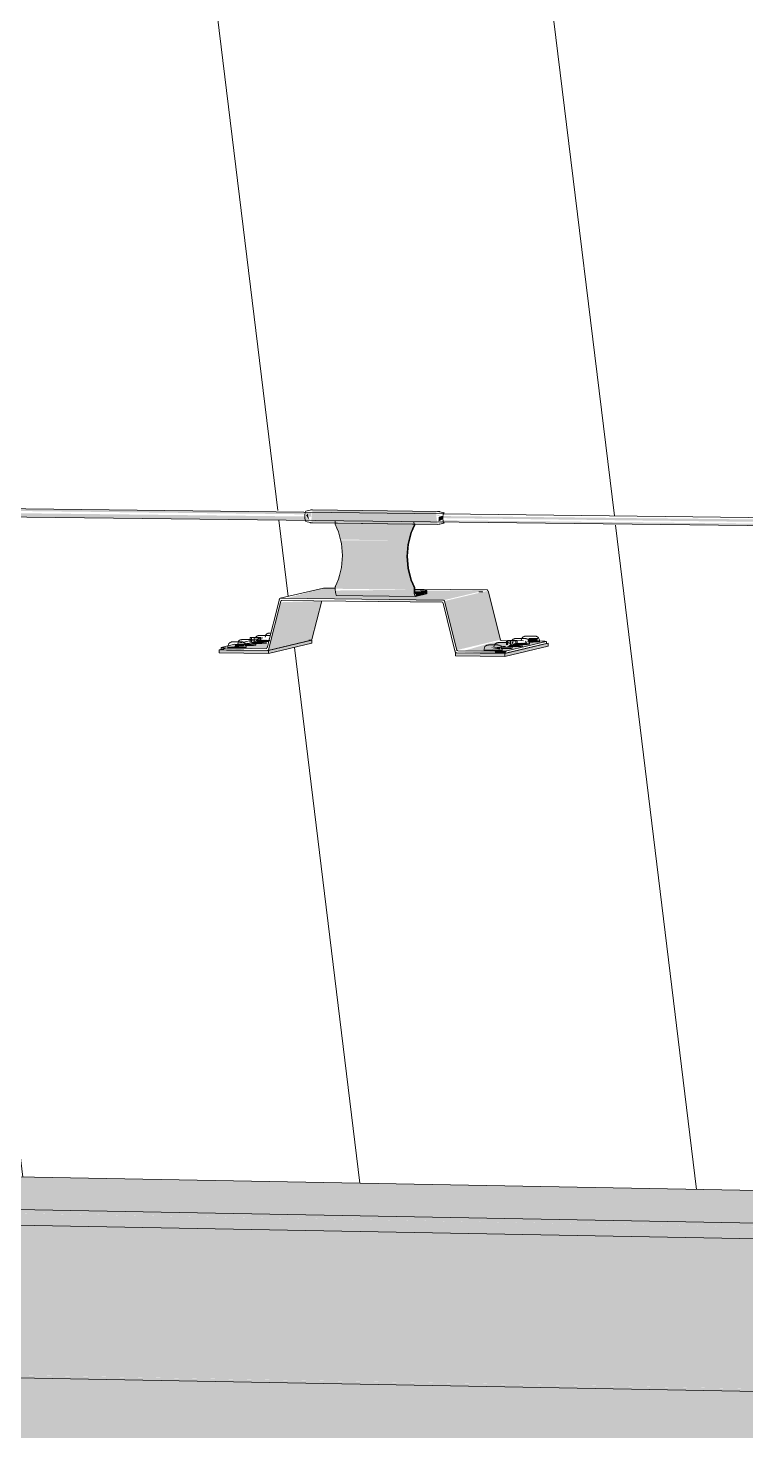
# Model space of a CAD drawing. Header units: millimetres. Extents: x -2361666 to -2009843, y -375 to 29863.
# Drawn here: x -2150708 to -2149997, y 9804 to 11195 of the extents above; entities that cross this region are included whole.
import ezdxf

# ---------------------------------------------------------------- set-up
doc = ezdxf.new("R2010")
doc.units = ezdxf.units.MM
for name, color, linetype, lineweight in [('A-GENM', 13, 'Continuous', 5), ('A-ROOF', 132, 'Continuous', 5), ('A-ROOF-PATT', 132, 'Continuous', 5), ('Q-SPCQ', 91, 'Continuous', 5)]:
    doc.layers.add(name, color=color, linetype=linetype, lineweight=lineweight)

# ---------------------------------------------------------------- blocks, each defined once
blk = doc.blocks.new('Static Line_Sayfa_Metal Deck_Pan Mount - Up to 15 _ pitch - Max 2 Users-1848369-SOUTH EAST - PART A')
at = {"layer": 'Q-SPCQ'}
h = blk.add_hatch(color=256, dxfattribs=at)
h.paths.add_polyline_path([(-908882.2, 10681.7), (-908882.2, 10685.5), (-910878.4, 10707), (-910880.7, 10706.3), (-910882.8, 10708.2), (-910883.9, 10705.4), (-909324.2, 10687)])
h.paths.add_polyline_path([(-911008.7, 10706.9), (-911012, 10708.8), (-911015.1, 10710.8), (-916513.8, 10773.7), (-916514.8, 10773.3), (-916518.2, 10775), (-916519.2, 10772.3), (-911008.9, 10706.9)])
h.paths.add_polyline_path([(-916644.1, 10773.8), (-916647.3, 10775.6), (-916650.7, 10777.6), (-922149.2, 10840.5), (-922150.2, 10840.1), (-922153.5, 10841.9), (-922154.6, 10839.1), (-916644.3, 10773.8)])
h.paths.add_polyline_path([(-922279.5, 10840.6), (-922282.7, 10842.5), (-922285.9, 10844.5), (-927784.5, 10907.7), (-927785.5, 10906.9), (-927788.9, 10908.7), (-927790, 10906), (-922279.7, 10840.6)])
h.paths.add_polyline_path([(-927914.9, 10907.4), (-927918.1, 10909.3), (-927921.2, 10911.3), (-933419.9, 10974.5), (-933420.9, 10973.8), (-933424.3, 10975.5), (-933425.4, 10972.8), (-927915.1, 10907.4)])
h.paths.add_polyline_path([(-933550.2, 10974.3), (-933553.5, 10976.1), (-933556.6, 10978.1), (-939055.3, 11041.4), (-939056.3, 11040.6), (-939059.7, 11042.4), (-939060.7, 11039.6), (-933550.4, 10974.3)])
h.paths.add_polyline_path([(-939185.6, 11041.1), (-939188.8, 11043), (-939192, 11045), (-944690.6, 11108.2), (-944691.7, 11107.4), (-944695, 11109.2), (-944696.1, 11106.5), (-939185.8, 11041.1)])
h.paths.add_polyline_path([(-944821, 11108), (-944824.3, 11110), (-944827.4, 11111.8), (-950326, 11175.1), (-950327, 11174.3), (-950330.4, 11176.1), (-950331.5, 11173.3), (-944821.2, 11108)])
h.paths.add_polyline_path([(-950456.4, 11174.8), (-950459.6, 11176.7), (-950462.7, 11178.6), (-955961.4, 11241.9), (-955962.4, 11241.1), (-955965.8, 11242.9), (-955966.9, 11240.1), (-950456.5, 11174.8)])
h = blk.add_hatch(color=256, dxfattribs=at)
h.paths.add_polyline_path([(-908882.2, 10685.5), (-908882.2, 10689.7), (-910885.1, 10711.3), (-910882.8, 10712.3), (-910878.4, 10709.4), (-910878.4, 10709.2), (-909324.2, 10690.7)])
h.paths.add_polyline_path([(-911008.9, 10710.7), (-911008.9, 10714.9), (-916520.5, 10778.1), (-916518.2, 10779.1), (-916513.8, 10776.4), (-916513.8, 10776), (-911014.9, 10713), (-911015.1, 10713.4), (-911011.1, 10711.8), (-911011.1, 10710.7)])
h.paths.add_polyline_path([(-916644.3, 10777.5), (-916644.3, 10781.8), (-922155.8, 10844.9), (-922153.5, 10845.9), (-922149.2, 10843.3), (-922149.2, 10842.8), (-916650.1, 10779.6), (-916650.5, 10780.2), (-916646.5, 10778.6), (-916646.5, 10777.6)])
h.paths.add_polyline_path([(-922279.7, 10844.4), (-922279.7, 10848.6), (-927791.2, 10911.8), (-927788.9, 10912.8), (-927784.5, 10910.2), (-927784.5, 10909.7), (-922285.5, 10846.5), (-922285.9, 10847), (-922281.9, 10845.5), (-922281.9, 10844.4)])
h.paths.add_polyline_path([(-927915, 10911.2), (-927915, 10915.4), (-933426.6, 10978.6), (-933424.3, 10979.6), (-933419.9, 10977.2), (-933419.9, 10976.5), (-927920.9, 10913.3), (-927921.2, 10913.9), (-927917.2, 10912.3), (-927917.2, 10911.2)])
h.paths.add_polyline_path([(-933550.4, 10978.1), (-933550.4, 10982.3), (-939061.9, 11045.5), (-939059.7, 11046.4), (-939055.3, 11044.1), (-939055.3, 11043.3), (-933556.2, 10980.2), (-933556.6, 10980.7), (-933552.6, 10979.1), (-933552.6, 10978.1)])
h.paths.add_polyline_path([(-939185.8, 11044.9), (-939185.8, 11049.1), (-944697.3, 11112.3), (-944695, 11113.3), (-944690.6, 11111), (-944690.6, 11110.2), (-939191.6, 11047), (-939191.3, 11047.6), (-939188, 11045.7), (-939188, 11044.9)])
h.paths.add_polyline_path([(-944821.2, 11111.7), (-944821.2, 11115.9), (-950332.7, 11179), (-950330.4, 11180.1), (-950326, 11178), (-950326, 11177), (-944827, 11113.8), (-944826, 11114.5), (-944823.4, 11112.6), (-944822.2, 11111.7)])
h.paths.add_polyline_path([(-950456.5, 11178.6), (-950456.5, 11182.8), (-955961.4, 11245.9), (-955961.4, 11243.9), (-950462.4, 11180.7), (-950460.7, 11181.4), (-950458.7, 11179.5), (-950457.6, 11178.6)])
for points in [[(-911011.1, 10707.6), (-911012.4, 10713.6), (-911014.1, 10711.8), (-911011.3, 10707.8)], [(-910883.9, 10703), (-910885.1, 10711.5), (-910885.1, 10715.9), (-911007.7, 10717.4), (-911008.9, 10707.3), (-911007.7, 10704.4), (-910907.1, 10703.2)], [(-910882.8, 10706), (-910878.4, 10708.1), (-910878.4, 10711.7), (-910882.8, 10710.3), (-910882.8, 10706.3)], [(-910907.1, 10703.3), (-910907.2, 10704.3), (-910907.1, 10703.3)], [(-910877.8, 10627.8), (-910834.8, 10638), (-910894.9, 10637.1), (-910894.9, 10634.1), (-910905.6, 10633.3), (-910907.1, 10631.8), (-910984.8, 10634.8), (-910985.2, 10639.8), (-910996.7, 10639.9), (-911033.7, 10629.6), (-910894.9, 10628)], [(-911051.3, 10578.6), (-911008.3, 10588.8), (-910998.6, 10627.2), (-911039.4, 10625.8), (-911048.9, 10588.1)], [(-910906, 10631.7), (-910907.1, 10638.1), (-910907.1, 10638.2), (-910985.2, 10637.4), (-910983.7, 10632.7), (-910907.1, 10631.8)], [(-910905.6, 10634.6), (-910894.9, 10637.1), (-910907, 10636.4), (-910906.6, 10634.6)], [(-910905.6, 10631.6), (-910894.9, 10634.6), (-910894.9, 10637.1), (-910905.6, 10634.6), (-910905.6, 10631.7)], [(-910864.6, 10578.4), (-910821.6, 10588.6), (-910833.8, 10637.2), (-910876.8, 10627)], [(-911084.6, 10581.9), (-911076, 10582), (-911074.7, 10584.8), (-911084.4, 10584.3), (-911084.5, 10582.2)], [(-911066.2, 10584.4), (-911064.9, 10587.1), (-911071.4, 10585.3)], [(-911062.7, 10586.2), (-911060, 10590.6), (-911064.2, 10588.7), (-911063.4, 10587.2)], [(-911051.5, 10574.9), (-911008.5, 10585.1), (-911008.5, 10588.1), (-911051.5, 10577.9)], [(-911050.8, 10588.8), (-911051.3, 10590.8), (-911051.3, 10588.9)], [(-910817.1, 10572.1), (-910774.1, 10582.3), (-910774.1, 10585.3), (-910817.1, 10575.1)], [(-910812.2, 10581.3), (-910811, 10584.1), (-910815, 10581.9)], [(-910808.8, 10583.1), (-910808.6, 10587.6), (-910810.4, 10585.8)], [(-910795, 10585.4), (-910796.4, 10587.9), (-910797.5, 10585.9), (-910795.8, 10585.6)], [(-910793.8, 10587.6), (-910785.1, 10587.9), (-910783.9, 10590.5), (-910793.5, 10590.5), (-910793.8, 10587.7)], [(-910822.1, 10579), (-910821.6, 10581.7), (-910830.5, 10580.6)], [(-910817.1, 10575.1), (-910815, 10577.6), (-910826.9, 10577.2), (-910826.9, 10575.2), (-910820.7, 10575.2)]]:
    blk.add_hatch(color=256, dxfattribs=at).paths.add_polyline_path(points)
h = blk.add_hatch(color=256, dxfattribs=at)
h.paths.add_polyline_path([(-910877.4, 10704.2), (-910877, 10705.4), (-910883.9, 10704.2)])
h.paths.add_polyline_path([(-911008.2, 10705.7), (-911008.9, 10706.9), (-911008.9, 10705.7)])
h.paths.add_polyline_path([(-910876.9, 10713.4), (-910877.4, 10714.6), (-910883.9, 10713.4)])
h.paths.add_polyline_path([(-911008.6, 10714.9), (-911008.9, 10716.1), (-911008.9, 10714.9)])
h = blk.add_hatch(color=256, dxfattribs=at)
h.paths.add_polyline_path([(-910912.3, 10687.1), (-910907.1, 10703.3), (-910984.9, 10703.3), (-910979.9, 10687.9), (-910912.3, 10687.1)])
h.paths.add_polyline_path([(-910907.1, 10638.2), (-910912.4, 10656.2), (-910914, 10672), (-910912.3, 10687.1), (-910979.8, 10687.1), (-910978.1, 10672), (-910980.2, 10655.4), (-910985.2, 10639.2)])
h = blk.add_hatch(color=256, dxfattribs=at)
h.paths.add_polyline_path([(-910826.9, 10575.2), (-910826.9, 10577.2), (-910863.7, 10575.7)])
h.paths.add_polyline_path([(-910866.2, 10576.4), (-910864.6, 10578.4), (-910866.7, 10578.4)])
h.paths.add_polyline_path([(-911052.3, 10577.9), (-911053.8, 10579.9), (-911052.8, 10577.9)])
h.paths.add_polyline_path([(-910879.3, 10625.8), (-910877.8, 10627.8), (-910982, 10627)])
h = blk.add_hatch(color=256, dxfattribs=at)
h.paths.add_polyline_path([(-911053.8, 10579.9), (-911052.8, 10580.7), (-911052.8, 10589.2), (-911061.2, 10588.7), (-911063.4, 10587.2), (-911065.7, 10588.7), (-911074.8, 10584.5), (-911076, 10582), (-911084.5, 10582.2), (-911084.6, 10584.2), (-911090.6, 10580.8), (-911057.4, 10580)])
h.paths.add_polyline_path([(-911066.2, 10584.4), (-911074.6, 10586), (-911065.4, 10586.1)])
h = blk.add_hatch(color=256, dxfattribs=at)
h.paths.add_polyline_path([(-910815, 10577.6), (-910776.3, 10586.8), (-910807.3, 10585.7), (-910808.8, 10583.1), (-910811.4, 10587.5), (-910830.5, 10585.5), (-910857.7, 10577.7), (-910820.7, 10577.6)])
h.paths.add_polyline_path([(-910822.1, 10579), (-910830.5, 10580.6), (-910821.6, 10580)])
h.paths.add_polyline_path([(-910812.2, 10581.3), (-910815, 10583.6), (-910811.4, 10583.1)])
h = blk.add_hatch(color=256, dxfattribs=at)
h.paths.add_polyline_path([(-911053.8, 10579.9), (-911098.2, 10579), (-911100.3, 10578.5), (-911059.5, 10580)])
h.paths.add_polyline_path([(-911051.5, 10577.9), (-911052.3, 10580), (-911052.3, 10577.9)])
h = blk.add_hatch(color=256, dxfattribs=at)
h.paths.add_polyline_path([(-910817.1, 10572.1), (-910817.1, 10575.1), (-910866, 10575.1), (-910866, 10572.7), (-910821.6, 10572.2)])
h.paths.add_polyline_path([(-911051.5, 10574.9), (-911051.5, 10577.9), (-911100.3, 10577.9), (-911100.3, 10575.5)])
for p, q in [((-956029.8, 11240.9), (-908882.2, 10681.7)), ((-908882.2, 10689.7), (-956029.7, 11248.9)), ((-911010, 10717.2), (-911014.2, 10716.2)), ((-910883.8, 10715.9), (-911007.6, 10717.4)), ((-910877.3, 10714.6), (-910881.5, 10715.6)), ((-911014.3, 10705.8), (-911010.1, 10704.7)), ((-911007.8, 10704.4), (-910883.9, 10702.9)), ((-910985.2, 10704.2), (-910985.4, 10706.2)), ((-910985.2, 10703.1), (-910985.2, 10704.2)), ((-910907.1, 10703.3), (-910985.2, 10704.2)), ((-910907.3, 10705.3), (-910907.1, 10703.3)), ((-910907.1, 10703.3), (-910907.1, 10702.1)), ((-910907.1, 10702.1), (-910906.4, 10702.3)), ((-910906.4, 10702.3), (-910906.4, 10703.5)), ((-910881.6, 10703.2), (-910877.4, 10704.2)), ((-910996.9, 10639.9), (-911039.9, 10629.7)), ((-910996.7, 10639.9), (-910985, 10639.8)), ((-910985.2, 10641.2), (-910984.6, 10641.3)), ((-910985.2, 10639.2), (-910985.2, 10641.2)), ((-910906.4, 10640.4), (-910907.1, 10640.2)), ((-910907.1, 10640.2), (-910907.1, 10638.2)), ((-910906.4, 10638.4), (-910906.4, 10640.4)), ((-911040.6, 10628.9), (-911052.8, 10580.7)), ((-911051.3, 10578.6), (-911039.1, 10626.9)), ((-910877.8, 10627.8), (-911039.7, 10629.7)), ((-911038.2, 10627.7), (-910879.3, 10625.8)), ((-910998.6, 10627.2), (-911008.3, 10588.8)), ((-910983.8, 10632.5), (-910905.7, 10631.6)), ((-910907.3, 10638.8), (-910834.8, 10638)), ((-910894.9, 10637.1), (-910905.6, 10634.6)), ((-910905.6, 10631.6), (-910894.9, 10634.1)), ((-910894.6, 10634.3), (-910894.6, 10637.3)), ((-910864.6, 10578.4), (-910876.8, 10627)), ((-910838.8, 10636), (-910842.8, 10636.1)), ((-910833.8, 10637.2), (-910821.6, 10588.6)), ((-910878.3, 10625), (-910866.2, 10576.4)), ((-911098.2, 10581), (-911084.7, 10584.2)), ((-911082.2, 10584.8), (-911064.4, 10589)), ((-911068.3, 10591), (-911069.5, 10590.7)), ((-911069.5, 10590.7), (-911065.4, 10590.5)), ((-911069.5, 10590.7), (-911069.5, 10586.6)), ((-911062.9, 10591.1), (-911068.3, 10591)), ((-911068.3, 10591), (-911068.3, 10586.7)), ((-911065.6, 10585.7), (-911062.9, 10585.7)), ((-911065.4, 10590.5), (-911060, 10590.6)), ((-911065.4, 10587.1), (-911065.4, 10590.5)), ((-911060, 10585.2), (-911065.4, 10585.1)), ((-911063.8, 10583.4), (-911063.8, 10584.7)), ((-911058.8, 10590.9), (-911062.9, 10591.1)), ((-911062.9, 10585.7), (-911058.8, 10585.5)), ((-911060, 10590.6), (-911058.8, 10590.9)), ((-911060, 10590.6), (-911060, 10586.1)), ((-911058.8, 10585.5), (-911060, 10585.2)), ((-911053.8, 10585.6), (-911058.9, 10586.3)), ((-911058.8, 10590.9), (-911058.8, 10586.3)), ((-911052, 10577.9), (-911009, 10588.1)), ((-911008.5, 10588.1), (-911051.5, 10577.9)), ((-911051.5, 10574.9), (-911008.5, 10585.1)), ((-911011.3, 10588.1), (-911008.5, 10588.1)), ((-911008.5, 10588.1), (-911008.5, 10585.1)), ((-910820.7, 10587.9), (-910798.6, 10587.6)), ((-910817.1, 10575.1), (-910774.1, 10585.3)), ((-910814.4, 10588), (-910815.6, 10587.7)), ((-910815.6, 10587.7), (-910811.4, 10587.5)), ((-910815.6, 10587.7), (-910815.6, 10583.6)), ((-910815, 10577.6), (-910776.3, 10586.8)), ((-910815, 10575.6), (-910776.3, 10584.8)), ((-910809, 10588.1), (-910814.4, 10588)), ((-910814.4, 10588), (-910814.4, 10583.7)), ((-910811.4, 10587.5), (-910806.1, 10587.6)), ((-910811.4, 10584), (-910811.4, 10587.5)), ((-910804.9, 10587.9), (-910809, 10588.1)), ((-910806.1, 10587.6), (-910804.9, 10587.9)), ((-910806.1, 10587.6), (-910806.1, 10583.1)), ((-910804.9, 10587.9), (-910804.9, 10583.3)), ((-910794.1, 10587.6), (-910783.9, 10587.4)), ((-910792.7, 10584.4), (-910792.7, 10585.7)), ((-910782.8, 10586.8), (-910782.8, 10588.1)), ((-910776, 10584.9), (-910776, 10586.9)), ((-910774.1, 10585.3), (-910774.1, 10582.3)), ((-911100.3, 10578.5), (-911100.4, 10575.5)), ((-911100.4, 10575.5), (-911051.5, 10574.9)), ((-911100.3, 10578.5), (-911092, 10580.5)), ((-911051.5, 10577.9), (-911100.3, 10578.5)), ((-911098.4, 10580.9), (-911098.4, 10578.9)), ((-911098.2, 10579), (-911092, 10580.5)), ((-911091.6, 10582.3), (-911091.6, 10581)), ((-911053.8, 10579.9), (-911090.6, 10580.4)), ((-911090.6, 10578.4), (-911052.3, 10577.9)), ((-911073.6, 10581), (-911073.6, 10582.3)), ((-911051.5, 10574.9), (-911051.5, 10577.9)), ((-910866, 10575.7), (-910866, 10572.7)), ((-910817.1, 10575.1), (-910866, 10575.7)), ((-910866, 10572.7), (-910817.1, 10572.1)), ((-910865.2, 10575.7), (-910826.9, 10575.2)), ((-910826.9, 10577.2), (-910863.7, 10577.7)), ((-910837.7, 10579.3), (-910837.7, 10578)), ((-910819.7, 10578), (-910819.7, 10579.3)), ((-910817.1, 10572.1), (-910774.1, 10582.3)), ((-910817.1, 10572.1), (-910817.1, 10575.1)), ((-910809, 10582.7), (-910811.6, 10582.6)), ((-910811.4, 10582.1), (-910806.1, 10582.2)), ((-910809.9, 10580.3), (-910809.9, 10581.7)), ((-910804.9, 10582.5), (-910809, 10582.7)), ((-910806.1, 10582.2), (-910804.9, 10582.5)), ((-910799.9, 10582.6), (-910804.9, 10583.3))]:
    blk.add_line(p, q, dxfattribs=at)
at = {"layer": 'Q-SPCQ', "flags": 128}
for points in [[(-911007.6, 10717.4), (-911009.4, 10717.3), (-911010, 10717.2)], [(-910883.8, 10715.9), (-910882, 10715.8), (-910881.5, 10715.6)], [(-911007.8, 10704.4), (-911009.6, 10704.6), (-911010.1, 10704.7)], [(-910883.9, 10702.9), (-910882.1, 10703.1), (-910881.6, 10703.2)], [(-911091.6, 10582.3), (-911090.8, 10584.8), (-911089.8, 10585.7), (-911089.2, 10586), (-911088.8, 10586.2), (-911088.5, 10586.3), (-911088.3, 10586.3), (-911088.1, 10586.4), (-911088, 10586.4), (-911087.9, 10586.4), (-911087.7, 10586.4), (-911087.6, 10586.4), (-911087.5, 10586.4), (-911087.3, 10586.5), (-911087.2, 10586.5), (-911087.1, 10586.5), (-911086.9, 10586.5), (-911086.8, 10586.5), (-911086.6, 10586.5), (-911086.5, 10586.5), (-911086.3, 10586.5), (-911086.2, 10586.5), (-911086, 10586.5), (-911085.8, 10586.6), (-911085.6, 10586.6), (-911085.5, 10586.6), (-911085.3, 10586.6), (-911085.1, 10586.6), (-911084.9, 10586.6), (-911084.7, 10586.6), (-911084.5, 10586.6), (-911084.3, 10586.6), (-911084.1, 10586.6), (-911083.9, 10586.6), (-911083.7, 10586.6), (-911083.5, 10586.6), (-911083.3, 10586.6), (-911083.1, 10586.6), (-911082.9, 10586.6), (-911082.7, 10586.6), (-911082.5, 10586.6), (-911082.3, 10586.6), (-911082.1, 10586.6), (-911081.9, 10586.6), (-911081.7, 10586.6), (-911081.5, 10586.6)], [(-911081.8, 10584.8), (-911081, 10587.1), (-911080, 10588.1), (-911079.3, 10588.4), (-911079, 10588.5), (-911078.7, 10588.6), (-911078.5, 10588.7), (-911078.3, 10588.7), (-911078.2, 10588.7), (-911078, 10588.7), (-911077.9, 10588.8), (-911077.8, 10588.8), (-911077.6, 10588.8), (-911077.5, 10588.8), (-911077.4, 10588.8), (-911077.2, 10588.8), (-911077.1, 10588.8), (-911076.9, 10588.8), (-911076.8, 10588.8), (-911076.6, 10588.9), (-911076.5, 10588.9), (-911076.3, 10588.9), (-911076.1, 10588.9), (-911076, 10588.9), (-911075.8, 10588.9), (-911075.6, 10588.9), (-911075.4, 10588.9), (-911075.3, 10588.9), (-911075.1, 10588.9), (-911074.9, 10588.9), (-911074.7, 10588.9), (-911074.5, 10588.9), (-911074.3, 10588.9), (-911074.1, 10588.9), (-911073.9, 10588.9), (-911073.7, 10588.9), (-911073.5, 10588.9), (-911073.3, 10588.9), (-911073.1, 10588.9), (-911072.8, 10588.9), (-911072.6, 10588.9), (-911072.4, 10588.9), (-911072.2, 10588.9), (-911072, 10588.9), (-911071.8, 10588.9), (-911071.7, 10588.9)], [(-911073.6, 10582.3), (-911074.5, 10584.8), (-911075.5, 10585.7), (-911076.1, 10586), (-911076.5, 10586.2), (-911076.7, 10586.3), (-911076.9, 10586.3), (-911077.1, 10586.4), (-911077.3, 10586.4), (-911077.4, 10586.4), (-911077.5, 10586.4), (-911077.7, 10586.4), (-911077.8, 10586.4), (-911077.9, 10586.5), (-911078.1, 10586.5), (-911078.2, 10586.5), (-911078.3, 10586.5), (-911078.5, 10586.5), (-911078.6, 10586.5), (-911078.8, 10586.5), (-911078.9, 10586.5), (-911079.1, 10586.5), (-911079.3, 10586.5), (-911079.4, 10586.5), (-911079.6, 10586.6), (-911079.8, 10586.6), (-911080, 10586.6), (-911080.2, 10586.6), (-911080.4, 10586.6), (-911080.5, 10586.6), (-911080.7, 10586.6), (-911080.9, 10586.6), (-911081.1, 10586.6), (-911081.3, 10586.6), (-911081.5, 10586.6)], [(-911063.8, 10584.7), (-911064.6, 10587.1), (-911065.6, 10588), (-911066.2, 10588.4), (-911066.6, 10588.5), (-911066.9, 10588.6), (-911067.1, 10588.7), (-911067.3, 10588.7), (-911067.4, 10588.7), (-911067.6, 10588.7), (-911067.7, 10588.8), (-911067.8, 10588.8), (-911068, 10588.8), (-911068.1, 10588.8), (-911068.2, 10588.8), (-911068.4, 10588.8), (-911068.5, 10588.8), (-911068.7, 10588.8), (-911068.8, 10588.8), (-911069, 10588.9), (-911069.1, 10588.9), (-911069.3, 10588.9), (-911069.4, 10588.9), (-911069.6, 10588.9), (-911069.8, 10588.9), (-911070, 10588.9), (-911070.1, 10588.9), (-911070.3, 10588.9), (-911070.5, 10588.9), (-911070.7, 10588.9), (-911070.9, 10588.9), (-911071.1, 10588.9), (-911071.3, 10588.9), (-911071.5, 10588.9), (-911071.7, 10588.9)], [(-911063.8, 10591.2), (-911062.8, 10592.1), (-911062.1, 10592.5), (-911061.8, 10592.6), (-911061.5, 10592.7), (-911061.3, 10592.7), (-911061.1, 10592.8), (-911061, 10592.8), (-911060.8, 10592.8), (-911060.7, 10592.8), (-911060.5, 10592.9), (-911060.4, 10592.9), (-911060.3, 10592.9), (-911060.1, 10592.9), (-911060, 10592.9), (-911059.9, 10592.9), (-911059.7, 10592.9), (-911059.6, 10592.9), (-911059.4, 10592.9), (-911059.3, 10592.9), (-911059.1, 10593), (-911058.9, 10593), (-911058.8, 10593), (-911058.6, 10593), (-911058.4, 10593), (-911058.2, 10593), (-911058.1, 10593), (-911057.9, 10593), (-911057.7, 10593), (-911057.5, 10593), (-911057.3, 10593), (-911057.1, 10593), (-911056.9, 10593), (-911056.7, 10593), (-911056.5, 10593), (-911056.3, 10593), (-911056.1, 10593), (-911055.8, 10593), (-911055.6, 10593), (-911055.4, 10593), (-911055.2, 10593), (-911055, 10593), (-911054.8, 10593), (-911054.6, 10593), (-911054.5, 10593)], [(-911054.7, 10591.1), (-911053.9, 10593.5), (-911052.9, 10594.5), (-911052.3, 10594.8), (-911051.9, 10594.9), (-911051.6, 10595), (-911051.4, 10595.1), (-911051.3, 10595.1), (-911051.1, 10595.1), (-911051, 10595.2), (-911050.8, 10595.2), (-911050.7, 10595.2), (-911050.6, 10595.2), (-911050.4, 10595.2), (-911050.3, 10595.2), (-911050.2, 10595.2), (-911050, 10595.2), (-911049.9, 10595.3), (-911049.7, 10595.3), (-911049.6, 10595.3), (-911049.4, 10595.3), (-911049.3, 10595.3)], [(-911049.9, 10592.7), (-911050.1, 10592.8), (-911050.2, 10592.8), (-911050.4, 10592.8), (-911050.5, 10592.8), (-911050.6, 10592.8), (-911050.8, 10592.9), (-911050.9, 10592.9), (-911051, 10592.9), (-911051.2, 10592.9), (-911051.3, 10592.9), (-911051.4, 10592.9), (-911051.6, 10592.9), (-911051.7, 10592.9), (-911051.9, 10592.9), (-911052.1, 10593), (-911052.2, 10593), (-911052.4, 10593), (-911052.6, 10593), (-911052.8, 10593), (-911052.9, 10593), (-911053.1, 10593), (-911053.3, 10593), (-911053.5, 10593), (-911053.7, 10593), (-911053.9, 10593), (-911054.1, 10593), (-911054.3, 10593), (-911054.5, 10593)], [(-910837.7, 10579.3), (-910836.9, 10581.8), (-910835.9, 10582.7), (-910835.3, 10583), (-910834.9, 10583.2), (-910834.6, 10583.3), (-910834.4, 10583.3), (-910834.2, 10583.3), (-910834.1, 10583.4), (-910833.9, 10583.4), (-910833.8, 10583.4), (-910833.7, 10583.4), (-910833.5, 10583.4), (-910833.4, 10583.4), (-910833.3, 10583.5), (-910833.1, 10583.5), (-910833, 10583.5), (-910832.9, 10583.5), (-910832.7, 10583.5), (-910832.6, 10583.5), (-910832.4, 10583.5), (-910832.2, 10583.5), (-910832.1, 10583.5), (-910831.9, 10583.5), (-910831.7, 10583.5), (-910831.5, 10583.6), (-910831.4, 10583.6), (-910831.2, 10583.6), (-910831, 10583.6), (-910830.8, 10583.6), (-910830.6, 10583.6), (-910830.4, 10583.6), (-910830.2, 10583.6), (-910830, 10583.6), (-910829.8, 10583.6), (-910829.6, 10583.6), (-910829.4, 10583.6), (-910829.2, 10583.6), (-910829, 10583.6), (-910828.8, 10583.6), (-910828.6, 10583.6), (-910828.4, 10583.6), (-910828.1, 10583.6), (-910827.9, 10583.6), (-910827.7, 10583.6), (-910827.6, 10583.6)], [(-910827.9, 10581.7), (-910827.1, 10584.1), (-910826, 10585), (-910825.4, 10585.4), (-910825, 10585.5), (-910824.8, 10585.6), (-910824.6, 10585.6), (-910824.4, 10585.7), (-910824.2, 10585.7), (-910824.1, 10585.7), (-910824, 10585.7), (-910823.8, 10585.8), (-910823.7, 10585.8), (-910823.6, 10585.8), (-910823.4, 10585.8), (-910823.3, 10585.8), (-910823.2, 10585.8), (-910823, 10585.8), (-910822.9, 10585.8), (-910822.7, 10585.8), (-910822.6, 10585.9), (-910822.4, 10585.9), (-910822.2, 10585.9), (-910822.1, 10585.9), (-910821.9, 10585.9), (-910821.7, 10585.9), (-910821.5, 10585.9), (-910821.3, 10585.9), (-910821.2, 10585.9), (-910821, 10585.9), (-910820.8, 10585.9), (-910820.6, 10585.9), (-910820.4, 10585.9), (-910820.2, 10585.9), (-910820, 10585.9), (-910819.8, 10585.9), (-910819.6, 10585.9), (-910819.3, 10585.9), (-910819.1, 10585.9), (-910818.9, 10585.9), (-910818.7, 10585.9), (-910818.5, 10585.9), (-910818.3, 10585.9), (-910818.1, 10585.9), (-910817.9, 10585.9), (-910817.8, 10585.9)], [(-910819.7, 10579.3), (-910820.5, 10581.8), (-910821.5, 10582.7), (-910822.2, 10583), (-910822.6, 10583.2), (-910822.8, 10583.3), (-910823, 10583.3), (-910823.2, 10583.3), (-910823.4, 10583.4), (-910823.5, 10583.4), (-910823.6, 10583.4), (-910823.8, 10583.4), (-910823.9, 10583.4), (-910824, 10583.4), (-910824.2, 10583.5), (-910824.3, 10583.5), (-910824.4, 10583.5), (-910824.6, 10583.5), (-910824.7, 10583.5), (-910824.9, 10583.5), (-910825, 10583.5), (-910825.2, 10583.5), (-910825.4, 10583.5), (-910825.5, 10583.5), (-910825.7, 10583.5), (-910825.9, 10583.6), (-910826.1, 10583.6), (-910826.3, 10583.6), (-910826.4, 10583.6), (-910826.6, 10583.6), (-910826.8, 10583.6), (-910827, 10583.6), (-910827.2, 10583.6), (-910827.4, 10583.6), (-910827.6, 10583.6)], [(-910809.9, 10581.7), (-910810.7, 10584.1), (-910811.7, 10585), (-910812.3, 10585.4), (-910812.7, 10585.5), (-910813, 10585.6), (-910813.2, 10585.6), (-910813.4, 10585.7), (-910813.5, 10585.7), (-910813.7, 10585.7), (-910813.8, 10585.7), (-910813.9, 10585.8), (-910814, 10585.8), (-910814.2, 10585.8), (-910814.3, 10585.8), (-910814.5, 10585.8), (-910814.6, 10585.8), (-910814.7, 10585.8), (-910814.9, 10585.8), (-910815, 10585.8), (-910815.2, 10585.9), (-910815.4, 10585.9), (-910815.5, 10585.9), (-910815.7, 10585.9), (-910815.9, 10585.9), (-910816, 10585.9), (-910816.2, 10585.9), (-910816.4, 10585.9), (-910816.6, 10585.9), (-910816.8, 10585.9), (-910817, 10585.9), (-910817.2, 10585.9), (-910817.4, 10585.9), (-910817.6, 10585.9), (-910817.8, 10585.9)], [(-910809.8, 10588.2), (-910808.8, 10589.1), (-910808.2, 10589.5), (-910807.8, 10589.6), (-910807.6, 10589.7), (-910807.4, 10589.7), (-910807.2, 10589.8), (-910807, 10589.8), (-910806.9, 10589.8), (-910806.8, 10589.8), (-910806.6, 10589.8), (-910806.5, 10589.9), (-910806.4, 10589.9), (-910806.2, 10589.9), (-910806.1, 10589.9), (-910806, 10589.9), (-910805.8, 10589.9), (-910805.7, 10589.9), (-910805.5, 10589.9), (-910805.4, 10589.9), (-910805.2, 10589.9), (-910805, 10590), (-910804.9, 10590), (-910804.7, 10590), (-910804.5, 10590), (-910804.3, 10590), (-910804.1, 10590), (-910803.9, 10590), (-910803.8, 10590), (-910803.6, 10590), (-910803.4, 10590), (-910803.2, 10590), (-910803, 10590), (-910802.8, 10590), (-910802.6, 10590), (-910802.3, 10590), (-910802.1, 10590), (-910801.9, 10590), (-910801.7, 10590), (-910801.5, 10590), (-910801.3, 10590), (-910801.1, 10590), (-910800.9, 10590), (-910800.7, 10590), (-910800.6, 10590)], [(-910800.8, 10588.1), (-910800, 10590.5), (-910799, 10591.5), (-910798.4, 10591.8), (-910798, 10591.9), (-910797.7, 10592), (-910797.5, 10592.1), (-910797.3, 10592.1), (-910797.2, 10592.1), (-910797.1, 10592.1), (-910796.9, 10592.2), (-910796.8, 10592.2), (-910796.7, 10592.2), (-910796.5, 10592.2), (-910796.4, 10592.2), (-910796.3, 10592.2), (-910796.1, 10592.2), (-910796, 10592.2), (-910795.8, 10592.3), (-910795.7, 10592.3), (-910795.5, 10592.3), (-910795.4, 10592.3), (-910795.2, 10592.3), (-910795, 10592.3), (-910794.8, 10592.3), (-910794.7, 10592.3), (-910794.5, 10592.3), (-910794.3, 10592.3), (-910794.1, 10592.3), (-910793.9, 10592.3), (-910793.7, 10592.3), (-910793.5, 10592.3), (-910793.3, 10592.3), (-910793.1, 10592.3), (-910792.9, 10592.3), (-910792.7, 10592.3), (-910792.5, 10592.3), (-910792.3, 10592.3), (-910792.1, 10592.3), (-910791.9, 10592.3), (-910791.7, 10592.3), (-910791.5, 10592.3), (-910791.3, 10592.3), (-910791.1, 10592.3), (-910790.9, 10592.3), (-910790.7, 10592.3)], [(-910792.7, 10585.7), (-910793.5, 10588.2), (-910794.5, 10589.1), (-910795.1, 10589.4), (-910795.5, 10589.6), (-910795.8, 10589.7), (-910796, 10589.7), (-910796.2, 10589.8), (-910796.3, 10589.8), (-910796.4, 10589.8), (-910796.6, 10589.8), (-910796.7, 10589.8), (-910796.8, 10589.9), (-910797, 10589.9), (-910797.1, 10589.9), (-910797.2, 10589.9), (-910797.4, 10589.9), (-910797.5, 10589.9), (-910797.7, 10589.9), (-910797.8, 10589.9), (-910798, 10589.9), (-910798.2, 10589.9), (-910798.3, 10589.9), (-910798.5, 10590), (-910798.7, 10590), (-910798.8, 10590), (-910799, 10590), (-910799.2, 10590), (-910799.4, 10590), (-910799.6, 10590), (-910799.8, 10590), (-910800, 10590), (-910800.2, 10590), (-910800.4, 10590), (-910800.6, 10590)], [(-910782.8, 10588.1), (-910783.7, 10590.5), (-910784.7, 10591.5), (-910785.3, 10591.8), (-910785.7, 10591.9), (-910785.9, 10592), (-910786.1, 10592.1), (-910786.3, 10592.1), (-910786.5, 10592.1), (-910786.6, 10592.1), (-910786.7, 10592.2), (-910786.9, 10592.2), (-910787, 10592.2), (-910787.1, 10592.2), (-910787.3, 10592.2), (-910787.4, 10592.2), (-910787.5, 10592.2), (-910787.7, 10592.2), (-910787.8, 10592.3), (-910788, 10592.3), (-910788.2, 10592.3), (-910788.3, 10592.3), (-910788.5, 10592.3), (-910788.6, 10592.3), (-910788.8, 10592.3), (-910789, 10592.3), (-910789.2, 10592.3), (-910789.4, 10592.3), (-910789.6, 10592.3), (-910789.7, 10592.3), (-910789.9, 10592.3), (-910790.1, 10592.3), (-910790.3, 10592.3), (-910790.5, 10592.3), (-910790.7, 10592.3)]]:
    blk.add_lwpolyline(points, dxfattribs=at)
at = {"layer": 'Q-SPCQ'}
for centre, major_axis, ratio, start_param, end_param in [((-911014.2, 10711), (0.06, 5.22), 0.214774, 1.164355, 2.057975), ((-911014.2, 10711), (0.06, 5.22), 0.214774, 0.053611, 0.987123), ((-910877.4, 10709.4), (0.06, 5.22), 0.214774, 1.164737, 2.057624), ((-910877.4, 10709.4), (0.06, 5.22), 0.214774, 0.053611, 0.987123), ((-911014.2, 10711), (0.06, 5.22), 0.214774, 2.148006, 3.195204), ((-911046.5, 10672.8), (-16.2, 68.1), 0.975261, 4.01459, 4.932155), ((-910845.8, 10670.5), (-16.2, 68.1), 0.975261, 0.872997, 1.790563), ((-910845.1, 10670.6), (-16.2, 68.1), 0.975261, 0.872997, 1.790563), ((-910877.4, 10709.4), (0.06, 5.22), 0.214774, 2.148006, 3.193513), ((-910983.7, 10639.5), (0.08, 7), 0.214774, 1.624407, 3.195204), ((-911039.7, 10628.7), (-0.231, 0.973), 0.975261, 6.044169, 7.362806), ((-911038.2, 10626.7), (-0.231, 0.973), 0.975261, 6.044169, 7.362806), ((-910905.6, 10638.6), (0.08, 7), 0.214774, 1.624407, 3.195204), ((-910905.6, 10638.6), (0.05, 4), 0.214774, 1.624407, 3.195204), ((-910909.6, 10637.3), (-15, 0), 0.052335, 2.924831, 4.495627), ((-910909.6, 10634.3), (-15, 0), 0.052335, 2.924831, 3.18663), ((-910879.3, 10624.8), (-0.231, 0.973), 0.975261, 4.725532, 6.044169), ((-910877.8, 10626.8), (-0.231, 0.973), 0.975261, 4.945305, 6.044169), ((-910834.8, 10637), (-0.231, 0.973), 0.975261, 4.725532, 6.044169), ((-911072.8, 10583.4), (-9, 0), 0.052335, 4.495627, 5.025159), ((-911064.2, 10585.4), (-11, 0), 0.052335, 0.306837, 0.983669), ((-911072.8, 10583.4), (-9, 0), 0.052335, 1.354034, 4.495627), ((-911064.2, 10585.4), (-11, 0), 0.052335, 1.41734, 4.495627), ((-911064.2, 10585.4), (-11, 0), 0.052335, 4.495627, 4.856742), ((-911055.6, 10587.4), (-9, 0), 0.052335, 0.635753, 1.354034), ((-911055.6, 10587.4), (-9, 0), 0.052335, 4.495627, 5.483145), ((-911049.7, 10590.1), (-10, 0), 0.052335, 5.542825, 6.066423), ((-911055.6, 10587.4), (-9, 0), 0.052335, 1.354034, 2.158276), ((-911055.6, 10587.4), (-9, 0), 0.052335, 4.035889, 4.495627), ((-911009.3, 10589.1), (-0.231, 0.973), 0.975261, 2.902576, 4.00144), ((-910820.7, 10588.9), (-0.231, 0.973), 0.975261, 1.583939, 2.902576), ((-910801.7, 10584.4), (-9, 0), 0.052335, 0.635753, 1.354034), ((-910801.7, 10584.4), (-9, 0), 0.052335, 4.495627, 5.483145), ((-910801.7, 10584.4), (-9, 0), 0.052335, 1.354034, 4.495627), ((-910791.8, 10586.8), (-9, 0), 0.052335, 4.495627, 5.025159), ((-910791.8, 10586.8), (-9, 0), 0.052335, 1.354034, 4.495627), ((-910786, 10586.9), (-10, 0), 0.052335, 2.924831, 4.495627), ((-911088.4, 10578.9), (-10, 0), 0.052335, 6.066423, 7.113621), ((-911088.4, 10580.9), (-10, 0), 0.052335, 6.066423, 7.63722), ((-911088.4, 10578.9), (-10, 0), 0.052335, 1.092235, 1.354034), ((-911082.6, 10581), (-9, 0), 0.052335, 4.495627, 7.63722), ((-911082.6, 10581), (-9, 0), 0.052335, 1.354034, 4.495627), ((-911053.8, 10580.9), (-0.231, 0.973), 0.975261, 2.902576, 4.221213), ((-911052.3, 10578.9), (-0.231, 0.973), 0.975261, 2.902576, 4.221213), ((-910865.2, 10576.7), (-0.231, 0.973), 0.975261, 1.583939, 2.902576), ((-910863.7, 10578.7), (-0.231, 0.973), 0.975261, 1.583939, 2.902576), ((-910828.7, 10578), (-9, 0), 0.052335, 4.495627, 7.63722), ((-910828.7, 10578), (-9, 0), 0.052335, 1.354034, 4.495627), ((-910824.8, 10577.7), (-10, 0), 0.052335, 1.354034, 2.924831), ((-910824.8, 10575.7), (-10, 0), 0.052335, 1.354034, 2.663031), ((-910818.9, 10580.3), (-9, 0), 0.052335, 4.495627, 5.025159), ((-910810.3, 10582.4), (-11, 0), 0.052335, 0.306837, 0.983669), ((-910818.9, 10580.3), (-9, 0), 0.052335, 1.354034, 4.495627), ((-910810.3, 10582.4), (-11, 0), 0.052335, 1.41734, 4.495627), ((-910810.3, 10582.4), (-11, 0), 0.052335, 4.495627, 4.856742)]:
    blk.add_ellipse(centre, major_axis=major_axis, ratio=ratio, start_param=start_param, end_param=end_param, dxfattribs=at)
for points in [[(-911065.4, 10586), (-911064.5, 10586.1), (-911062.7, 10586.2), (-911060.9, 10586.1), (-911060, 10586.1)], [(-911058.8, 10586.3), (-911059.5, 10586.4), (-911060.2, 10586.5), (-911060.9, 10586.5)], [(-911060, 10586.1), (-911059.8, 10586.2), (-911059.4, 10586.4), (-911059, 10586.4), (-911058.8, 10586.3)], [(-910807, 10583.5), (-910806.3, 10583.5), (-910805.6, 10583.4), (-910804.9, 10583.3)], [(-910806.1, 10583.1), (-910807, 10583.1), (-910808.8, 10583.2), (-910810.6, 10583.1), (-910811.4, 10583)], [(-910804.9, 10583.3), (-910805.1, 10583.4), (-910805.5, 10583.4), (-910805.9, 10583.2), (-910806.1, 10583.1)]]:
    blk.add_open_spline(points, degree=3, dxfattribs=at)
blk = doc.blocks.new('GT01 - GT01-2642391-SOUTH EAST - PART A')
at = {"layer": 'A-GENM'}
for points in [[(-908882.2, 9979.3), (-908882.2, 10011.6), (-973251.9, 11194.8), (-973250.3, 11162.4), (-909324.2, 9987.4)], [(-908882.2, 9963.9), (-908882.2, 9975.6), (-973372.3, 11159.4), (-973372.9, 11151.7), (-973371.2, 11149.3), (-909324.2, 9972.1)], [(-908882.2, 9975.6), (-908882.2, 9979.3), (-973364.6, 11164.5), (-973371.2, 11160.9), (-909324.2, 9983.7)], [(-908882.2, 9815.1), (-908882.2, 9963.9), (-973372.3, 11149.3), (-973312.2, 10999.3), (-909812.6, 9832.2)], [(-908882.2, 9812.5), (-908882.2, 9815.1), (-973310.7, 10997), (-973308.9, 10996.7), (-909812.6, 9829.6)]]:
    blk.add_hatch(color=256, dxfattribs=at).paths.add_polyline_path(points)
for p, q in [((-908882.2, 10011.6), (-973251.9, 11194.8)), ((-908882.2, 9979.3), (-973364.6, 11164.5)), ((-908882.2, 9963.9), (-973372.3, 11149.3)), ((-973309.8, 10996.7), (-908882.2, 9812.5))]:
    blk.add_line(p, q, dxfattribs=at)

msp = doc.modelspace()

# ---------------------------------------------------------------- hatches: boundary and pattern name
at = {"layer": 'A-ROOF'}
h = msp.add_hatch(color=256, dxfattribs=at)
h.paths.add_polyline_path([(-2148300.9, 9543.1), (-2148300.9, 9812.5), (-2153284.1, 9904.1), (-2153284.1, 9634.7), (-2149231.3, 9560.2)])
h.paths.add_polyline_path([(-2153415.8, 9637.1), (-2153415.8, 9906.5), (-2153463.7, 9907.4), (-2153463.7, 9638)])
h.paths.add_polyline_path([(-2153595.4, 9640.4), (-2153595.4, 9909.8), (-2158236, 9995.1), (-2158236, 9725.7), (-2153627.2, 9641)])
h.paths.add_polyline_path([(-2158367.7, 9728.1), (-2158367.7, 9997.5), (-2158415.6, 9998.4), (-2158415.6, 9729)])
h.paths.add_polyline_path([(-2158547.3, 9731.4), (-2158547.3, 10000.8), (-2163310.4, 10088.4), (-2163310.4, 9819), (-2158999.9, 9739.7)])
h.paths.add_polyline_path([(-2163442.1, 9821.4), (-2163442.1, 10090.8), (-2163490.1, 10091.7), (-2163490.1, 9822.3)])
h.paths.add_polyline_path([(-2163621.8, 9824.7), (-2163621.8, 10094.1), (-2173291.2, 10271.8), (-2173291.2, 10002.4), (-2163640.1, 9825)])
h.paths.add_polyline_path([(-2173422.9, 10004.8), (-2173422.9, 10274.3), (-2173470.8, 10275.1), (-2173470.8, 10005.7)])
h.paths.add_polyline_path([(-2173602.5, 10008.1), (-2173602.5, 10277.6), (-2201824.3, 10796.3), (-2201824.3, 10526.9), (-2193077.6, 10366.1), (-2193076.8, 10619.9), (-2192945.9, 10619.9), (-2192945.9, 10363.7), (-2192897.9, 10362.8), (-2192897.2, 10619.9), (-2192766.2, 10619.9), (-2192766.2, 10360.4), (-2183752.7, 10194.7), (-2183751.9, 10449.9), (-2183620.9, 10449.9), (-2183620.9, 10192.3), (-2183573, 10191.4), (-2183572.3, 10449.9), (-2183441.3, 10449.9), (-2183441.3, 10189), (-2173652.9, 10009.1)])
h.paths.add_polyline_path([(-2201956, 10529.3), (-2201956, 10798.7), (-2202003.9, 10799.6), (-2202003.9, 10530.2), (-2201982, 10529.8)])
h.paths.add_polyline_path([(-2202135.6, 10532.6), (-2202134.9, 10799.9), (-2202135.6, 10802), (-2210144.8, 10949.2), (-2210144.8, 10679.8), (-2202226.3, 10534.2)])
h.paths.add_polyline_path([(-2210276.5, 10682.2), (-2210276.5, 10951.7), (-2210324.5, 10952.5), (-2210324.5, 10683.1), (-2210285.4, 10682.4)])
h.paths.add_polyline_path([(-2210456.2, 10685.5), (-2210456.2, 10955), (-2212669, 10995.6), (-2212669, 10726.2), (-2210529.6, 10686.9)])
at = {"layer": 'A-ROOF-PATT'}
h = msp.add_hatch(dxfattribs=at)
h.set_pattern_fill('FP_99', color=256, style=0, pattern_type=2)
h.set_pattern_definition([(96.952, (-1239496.12, -226018.12), (-332.99335, 0.00123), [])])
h.paths.add_polyline_path([(-2201031.8, 11308.7), (-2201035.1, 11299.5), (-2201036.1, 11309.5), (-2201033.3, 11309)])
h.paths.add_polyline_path([(-2201027.9, 11306.8), (-2201033.2, 11299.3), (-2201030.6, 11308.1)])
h.paths.add_polyline_path([(-2201024.6, 11303.9), (-2201029.9, 11301.9), (-2201027.9, 11306.8)])
h.paths.add_polyline_path([(-2197096, 11261.8), (-2197085.7, 11262.7), (-2197093.1, 11261.9)])
h.paths.add_polyline_path([(-2196572.1, 11257.3), (-2196561.8, 11258.3), (-2196569, 11257.5)])
h.paths.add_polyline_path([(-2148300.9, 10011.6), (-2148300.9, 10681.7), (-2150303, 10704.2), (-2150302.6, 10703), (-2150325.9, 10703), (-2150331, 10687.1), (-2150332.8, 10671.3), (-2150331, 10655.4), (-2150324.3, 10638.8), (-2150256.6, 10637.2), (-2150298, 10625.8), (-2150417.6, 10625.8), (-2150429.5, 10588.3), (-2150427.2, 10588.1), (-2150429.5, 10584.6), (-2150470.2, 10574.9), (-2150519, 10575.5), (-2150516.9, 10579), (-2150503, 10584.3), (-2150500.9, 10584.8), (-2150468.9, 10591.2), (-2150457.8, 10626.9), (-2150457.8, 10628.9), (-2150458.4, 10629.7), (-2150414.8, 10639.9), (-2150403.7, 10639.9), (-2150398.6, 10656.3), (-2150396.8, 10672), (-2150398.6, 10687.9), (-2150404.1, 10704.2), (-2150432.8, 10705.8), (-2150432.8, 10707), (-2155938.4, 10771), (-2155937.9, 10769.8), (-2155961.2, 10769.8), (-2155966.4, 10753.9), (-2155968.2, 10738.1), (-2155966.4, 10722.2), (-2155959.6, 10705.6), (-2155892, 10704), (-2155933.3, 10692.6), (-2156053, 10692.6), (-2156064.8, 10655.1), (-2156062.6, 10654.9), (-2156064.8, 10651.4), (-2156105.6, 10641.7), (-2156154.4, 10642.3), (-2156152.3, 10645.8), (-2156138.4, 10651.1), (-2156136.2, 10651.6), (-2156104.2, 10658), (-2156093.2, 10693.8), (-2156093.2, 10695.8), (-2156093.7, 10696.5), (-2156050.1, 10706.7), (-2156039, 10706.7), (-2156034, 10723.1), (-2156032.2, 10738.9), (-2156035.4, 10759.4), (-2156039.5, 10771), (-2156068.2, 10772.6), (-2156069.3, 10773.8), (-2161573.8, 10837.8), (-2161573.3, 10836.6), (-2161596.6, 10836.6), (-2161601.8, 10820.7), (-2161603.6, 10804.9), (-2161601.8, 10789), (-2161595, 10772.5), (-2161527.4, 10770.9), (-2161568.7, 10759.5), (-2161688.4, 10759.4), (-2161700.2, 10721.9), (-2161697.9, 10721.8), (-2161700.2, 10718.2), (-2161740.9, 10708.6), (-2161789.8, 10709.2), (-2161787.6, 10712.7), (-2161773.8, 10717.9), (-2161771.6, 10718.5), (-2161739.6, 10724.9), (-2161728.5, 10760.6), (-2161728.6, 10762.6), (-2161729.1, 10763.4), (-2161685.5, 10773.6), (-2161674.4, 10773.6), (-2161669.3, 10789.9), (-2161667.6, 10805.7), (-2161669.3, 10821.6), (-2161674.9, 10837.8), (-2161703.6, 10839.5), (-2161703.6, 10840.7), (-2167209.2, 10904.7), (-2167208.7, 10903.5), (-2167232, 10903.5), (-2167237.2, 10887.6), (-2167238.9, 10871.8), (-2167237.2, 10855.9), (-2167230.4, 10839.3), (-2167162.8, 10837.7), (-2167204.1, 10826.3), (-2167323.8, 10826.3), (-2167335.6, 10788.8), (-2167333.3, 10788.6), (-2167335.6, 10785.1), (-2167376.3, 10775.4), (-2167425.2, 10776), (-2167423, 10779.5), (-2167409.2, 10784.8), (-2167407, 10785.3), (-2167375, 10791.7), (-2167363.9, 10827.4), (-2167363.9, 10829.5), (-2167364.5, 10830.2), (-2167320.9, 10840.4), (-2167309.8, 10840.4), (-2167304.7, 10856.8), (-2167303.3, 10875.9), (-2167304.7, 10888.5), (-2167310.2, 10904.7), (-2167339, 10906.3), (-2167339, 10907.5), (-2172844.5, 10971.5), (-2172844, 10970.3), (-2172867.4, 10970.3), (-2172872.5, 10954.4), (-2172874.3, 10938.6), (-2172872.5, 10922.7), (-2172865.7, 10906.2), (-2172798.1, 10904.6), (-2172839.5, 10893.1), (-2172959.1, 10893.1), (-2172970.9, 10855.6), (-2172968.7, 10855.4), (-2172970.9, 10851.9), (-2173011.7, 10842.2), (-2173060.5, 10842.8), (-2173058.4, 10846.3), (-2173044.5, 10851.6), (-2173042.4, 10852.1), (-2173010.4, 10858.5), (-2172999.3, 10894.3), (-2172999.3, 10896.3), (-2172999.9, 10897), (-2172956.3, 10907.2), (-2172945.2, 10907.2), (-2172940.1, 10923.6), (-2172938.3, 10939.4), (-2172940.1, 10955.3), (-2172945.6, 10971.5), (-2172974.3, 10973.1), (-2172974.3, 10974.3), (-2178479.9, 11038.3), (-2178479.4, 11037.1), (-2178502.7, 11037.1), (-2178507.9, 11021.2), (-2178509.7, 11005.5), (-2178504.8, 10979.6), (-2178501.1, 10973), (-2178433.5, 10971.4), (-2178474.8, 10960), (-2178594.5, 10960), (-2178606.3, 10922.5), (-2178604.1, 10922.3), (-2178606.3, 10918.8), (-2178647.1, 10909.1), (-2178695.9, 10909.7), (-2178693.7, 10913.2), (-2178679.9, 10918.4), (-2178677.7, 10919), (-2178645.7, 10925.4), (-2178634.7, 10961.1), (-2178634.7, 10963.1), (-2178635.2, 10963.9), (-2178591.6, 10974.1), (-2178580.5, 10974.1), (-2178575.5, 10990.4), (-2178573.7, 11006.2), (-2178575.5, 11022.1), (-2178581, 11038.3), (-2178609.7, 11040), (-2178609.7, 11041.2), (-2184115.3, 11105.2), (-2184114.8, 11104), (-2184138.1, 11104), (-2184143.3, 11088.1), (-2184145.1, 11072.3), (-2184143.3, 11056.4), (-2184136.5, 11039.8), (-2184068.9, 11038.2), (-2184110.2, 11026.8), (-2184229.9, 11026.8), (-2184241.7, 10989.3), (-2184239.4, 10989.1), (-2184241.7, 10985.6), (-2184282.4, 10975.9), (-2184331.3, 10976.5), (-2184329.1, 10980), (-2184315.3, 10985.3), (-2184313.1, 10985.8), (-2184281.1, 10992.2), (-2184270, 11028), (-2184270, 11030), (-2184270.6, 11030.7), (-2184227, 11040.9), (-2184215.9, 11040.9), (-2184210.8, 11057.3), (-2184209, 11073.1), (-2184210.8, 11089), (-2184216.4, 11105.2), (-2184245.1, 11106.8), (-2184245.1, 11108), (-2189750.7, 11172), (-2189750.2, 11170.8), (-2189774.1, 11168.8), (-2189778.6, 11154.9), (-2189780.4, 11139.1), (-2189778.6, 11123.2), (-2189771.2, 11106.7), (-2189704.3, 11105.1), (-2189745.6, 11093.6), (-2189865.3, 11093.6), (-2189877.1, 11056.1), (-2189874.8, 11056), (-2189877.1, 11052.4), (-2189917.8, 11042.8), (-2189966.6, 11043.3), (-2189964.5, 11046.8), (-2189950.7, 11052.1), (-2189948.5, 11052.6), (-2189916.5, 11059.1), (-2189905.4, 11094.8), (-2189905.4, 11096.8), (-2189906, 11097.5), (-2189862.4, 11107.7), (-2189851.3, 11107.7), (-2189846.2, 11124.1), (-2189844.4, 11139.9), (-2189846.2, 11155.8), (-2189851.7, 11172), (-2189880.4, 11173.8), (-2189880.5, 11174.9), (-2195386, 11238.9), (-2195385.5, 11237.6), (-2195408.8, 11237.6), (-2195414, 11221.7), (-2195415.1, 11199.8), (-2195414, 11190.1), (-2195407.2, 11173.5), (-2195339.6, 11171.9), (-2195388.2, 11160.6), (-2195500.6, 11160.5), (-2195512.4, 11123), (-2195510.2, 11122.8), (-2195512.4, 11119.3), (-2195553.2, 11109.6), (-2195602, 11110.2), (-2195599.9, 11113.7), (-2195586, 11119), (-2195583.9, 11119.5), (-2195551.8, 11125.9), (-2195540.8, 11161.6), (-2195540.8, 11163.6), (-2195541.3, 11164.4), (-2195497.8, 11174.6), (-2195486.6, 11174.6), (-2195480.6, 11199.8), (-2195479.8, 11206.7), (-2195481.6, 11222.6), (-2195487.1, 11238.9), (-2195515.8, 11240.5), (-2195515.8, 11241.6), (-2195688.5, 11243.7), (-2195841.3, 11244.7), (-2195868.9, 11244.4), (-2201018.8, 11285.5), (-2201018.2, 11241.6), (-2201008.1, 11239.6), (-2201008.1, 11238.9), (-2200791.8, 11236.3), (-2200787.9, 11189.5), (-2200778.7, 11187.2), (-2200778.7, 11183.4), (-2200788.4, 11181.1), (-2200826, 11181.1), (-2200826.9, 11172), (-2200836.1, 11169.8), (-2200963.1, 11169.8), (-2200963.1, 11174.3), (-2201082.2, 11175.7), (-2201082.2, 11175.1), (-2201091.9, 11172.8), (-2201119.5, 11173), (-2201119.5, 11176.1), (-2201243.6, 11175.8), (-2201249.4, 11174.7), (-2201375.2, 11177.7), (-2201375.2, 11182.2), (-2201366, 11184.4), (-2201362.1, 11235.3), (-2201330.9, 11242.7), (-2201146.9, 11242.7), (-2201146.9, 11247.1), (-2201137.3, 11262.7), (-2201044.5, 11307.9), (-2201042.2, 11286.8), (-2201037, 11284.6), (-2201031.5, 11286.8), (-2201024.7, 11289.8), (-2201036.7, 11293.1), (-2201031.8, 11295.4), (-2201029.5, 11297.3), (-2201024.6, 11303.9), (-2201018.8, 11296), (-2200993.7, 11295.5), (-2200950, 11294.8), (-2200845.5, 11294.4), (-2200609.9, 11291.4), (-2200591.2, 11292.3), (-2200417.8, 11290.3), (-2200349.3, 11289.5), (-2200295, 11289.8), (-2200286.9, 11289.2), (-2200203.9, 11288.6), (-2200142.2, 11288.1), (-2199956, 11286.5), (-2199955.8, 11285.6), (-2199911.5, 11286.3), (-2199585.2, 11283.9), (-2196965.4, 11261.7), (-2196919.6, 11261.2), (-2196782.1, 11259.8), (-2196752.2, 11259.9), (-2195509.8, 11250.9), (-2195509.4, 11252.1), (-2195378.7, 11248.2), (-2195378.1, 11248), (-2189874.4, 11184.1), (-2189874, 11185.3), (-2189743.4, 11181.7), (-2189742.8, 11181.2), (-2184239.1, 11117.2), (-2184238.6, 11118.4), (-2184108, 11114.8), (-2184107.4, 11114.4), (-2178603.7, 11050.4), (-2178603.3, 11051.6), (-2178472.7, 11048), (-2178472, 11047.5), (-2172968.3, 10983.5), (-2172967.9, 10984.8), (-2172837.3, 10981.2), (-2172836.6, 10980.7), (-2167332.9, 10916.7), (-2167332.5, 10917.9), (-2167201.9, 10914.3), (-2167201.3, 10913.9), (-2161697.6, 10849.9), (-2161697.1, 10851.1), (-2161566.6, 10847.5), (-2161565.9, 10847), (-2156062.2, 10783), (-2156061.8, 10784.2), (-2155931.2, 10780.7), (-2155930.5, 10780.2), (-2150426.8, 10716.2), (-2150426.4, 10717.4), (-2150295.8, 10713.8), (-2150295.1, 10713.3), (-2148300.9, 10689.7), (-2148300.9, 11195.3), (-2152385.8, 11215.4), (-2152386.6, 11202.2), (-2152846.1, 11202.8), (-2152846.1, 11493.7), (-2189771.2, 11503.7), (-2212391.7, 11502.2), (-2212391.7, 11189.6), (-2148742.9, 10019.7)])
h.paths.add_polyline_path([(-2150212.4, 10587.2), (-2150212.2, 10590.5), (-2150202.6, 10590.5), (-2150203.9, 10587.8), (-2150212.5, 10587.6)])
h.paths.add_polyline_path([(-2150235.8, 10572.1), (-2150284.6, 10572.7), (-2150282.4, 10577.7), (-2150233.7, 10587.7), (-2150192.8, 10585.3), (-2150195, 10581.8), (-2150223.2, 10575.1)])
h.paths.add_polyline_path([(-2150284.8, 10576.4), (-2150295.5, 10627), (-2150252.5, 10637.2), (-2150240.3, 10588.6), (-2150284.6, 10576.7)])
h.paths.add_polyline_path([(-2155847.8, 10654.5), (-2155847.6, 10657.3), (-2155838, 10657.4), (-2155839.2, 10654.6), (-2155847.6, 10654.5)])
h.paths.add_polyline_path([(-2155828.2, 10649.2), (-2155875.7, 10639), (-2155920, 10639.5), (-2155917.8, 10644.5), (-2155869, 10654.6), (-2155828.2, 10652.2)])
h.paths.add_polyline_path([(-2155920.2, 10643.3), (-2155930.9, 10693.8), (-2155887.9, 10704), (-2155875.7, 10655.5), (-2155920, 10643.5)])
h.paths.add_polyline_path([(-2161483.2, 10721.3), (-2161482.9, 10724.2), (-2161473.4, 10724.2), (-2161474.6, 10721.4), (-2161482.9, 10721.3)])
h.paths.add_polyline_path([(-2161463.5, 10716), (-2161511.1, 10705.8), (-2161555.4, 10706.4), (-2161553.1, 10711.3), (-2161504.4, 10721.4), (-2161463.5, 10719)])
h.paths.add_polyline_path([(-2161555.6, 10710.1), (-2161566.3, 10760.7), (-2161523.2, 10770.9), (-2161511.1, 10722.3), (-2161555.4, 10710.4)])
h.paths.add_polyline_path([(-2167118.6, 10788.1), (-2167118.3, 10791), (-2167108.7, 10791), (-2167110, 10788.3), (-2167118.3, 10788.1)])
h.paths.add_polyline_path([(-2167098.9, 10782.8), (-2167146.4, 10772.7), (-2167190.8, 10773.2), (-2167188.5, 10778.2), (-2167139.8, 10788.2), (-2167098.9, 10785.8)])
h.paths.add_polyline_path([(-2167191, 10777), (-2167201.6, 10827.5), (-2167158.6, 10837.7), (-2167146.4, 10789.1), (-2167190.8, 10777.2)])
h.paths.add_polyline_path([(-2172753.9, 10855), (-2172753.7, 10857.9), (-2172744.1, 10857.9), (-2172745.4, 10855.1), (-2172753.7, 10855)])
h.paths.add_polyline_path([(-2172734.3, 10849.7), (-2172781.8, 10839.5), (-2172826.1, 10840), (-2172823.9, 10845), (-2172775.2, 10855.1), (-2172734.3, 10852.7)])
h.paths.add_polyline_path([(-2172826.3, 10843.8), (-2172837, 10894.3), (-2172794, 10904.6), (-2172781.8, 10856), (-2172826.1, 10844)])
h.paths.add_polyline_path([(-2178389.3, 10921.8), (-2178389.1, 10924.7), (-2178379.5, 10924.7), (-2178380.7, 10921.9), (-2178389.1, 10921.8)])
h.paths.add_polyline_path([(-2178369.7, 10916.5), (-2178417.2, 10906.4), (-2178461.5, 10906.9), (-2178459.2, 10911.8), (-2178410.5, 10921.9), (-2178369.7, 10919.5)])
h.paths.add_polyline_path([(-2178461.7, 10910.6), (-2178472.4, 10961.2), (-2178429.4, 10971.4), (-2178417.2, 10922.8), (-2178461.5, 10910.9)])
h.paths.add_polyline_path([(-2184024.7, 10988.6), (-2184024.4, 10991.5), (-2184014.9, 10991.5), (-2184016.1, 10988.8), (-2184024.4, 10988.6)])
h.paths.add_polyline_path([(-2184048.1, 10973.1), (-2184096.9, 10973.7), (-2184094.6, 10978.7), (-2184045.9, 10988.8), (-2184005, 10986.3), (-2184007.2, 10982.8), (-2184035.4, 10976.1)])
h.paths.add_polyline_path([(-2184097.1, 10977.5), (-2184107.8, 11028), (-2184064.7, 11038.2), (-2184052.5, 10989.7), (-2184096.9, 10977.7)])
h.paths.add_polyline_path([(-2189660.1, 11055.5), (-2189659.8, 11058.4), (-2189650.2, 11058.4), (-2189651.5, 11055.6), (-2189659.8, 11055.5)])
h.paths.add_polyline_path([(-2189640.4, 11050.2), (-2189687.9, 11040), (-2189732.3, 11040.6), (-2189730, 11045.5), (-2189681.3, 11055.6), (-2189640.4, 11053.2)])
h.paths.add_polyline_path([(-2189732.5, 11044.3), (-2189743.1, 11094.9), (-2189700.1, 11105.1), (-2189687.9, 11056.5), (-2189732.3, 11044.6)])
h.paths.add_polyline_path([(-2195295.4, 11122.3), (-2195295.2, 11125.2), (-2195285.6, 11125.2), (-2195286.9, 11122.5), (-2195295.2, 11122.3)])
h.paths.add_polyline_path([(-2195275.8, 11117), (-2195323.3, 11106.9), (-2195367.6, 11107.4), (-2195365.4, 11112.4), (-2195316.7, 11122.4), (-2195275.8, 11120)])
h.paths.add_polyline_path([(-2195367.8, 11111.1), (-2195378.5, 11161.7), (-2195335.5, 11171.9), (-2195323.3, 11123.3), (-2195367.6, 11111.4)])
h.paths.add_polyline_path([(-2212671.1, 11162.4), (-2212669.7, 11199.8), (-2212669.7, 11503.7), (-2212713.7, 11503), (-2212672.1, 11162.4)])
h.paths.add_polyline_path([(-2212539.7, 11192.4), (-2212539.7, 11503.7), (-2212629.7, 11503), (-2212629.7, 11194)])
h.paths.add_polyline_path([(-2200926.3, 11287.7), (-2200928.2, 11289.1), (-2200928.2, 11287.9)])
h.paths.add_polyline_path([(-2201038.9, 11299.3), (-2201043.3, 11308.2), (-2201040.4, 11309.2), (-2201038.9, 11299.5)])
h.paths.add_polyline_path([(-2201037, 11299.5), (-2201038.9, 11309.3), (-2201036.1, 11309.5), (-2201036.3, 11306.8)])

# ---------------------------------------------------------------- block references
at = {"layer": 'A-GENM'}
msp.add_blockref('GT01 - GT01-2642391-SOUTH EAST - PART A', (-1239418.7, 0), dxfattribs=at)
at = {"layer": 'Q-SPCQ'}
msp.add_blockref('Static Line_Sayfa_Metal Deck_Pan Mount - Up to 15 _ pitch - Max 2 Users-1848369-SOUTH EAST - PART A', (-1239418.7, 0), dxfattribs=at)

doc.saveas('drawing.dxf')
